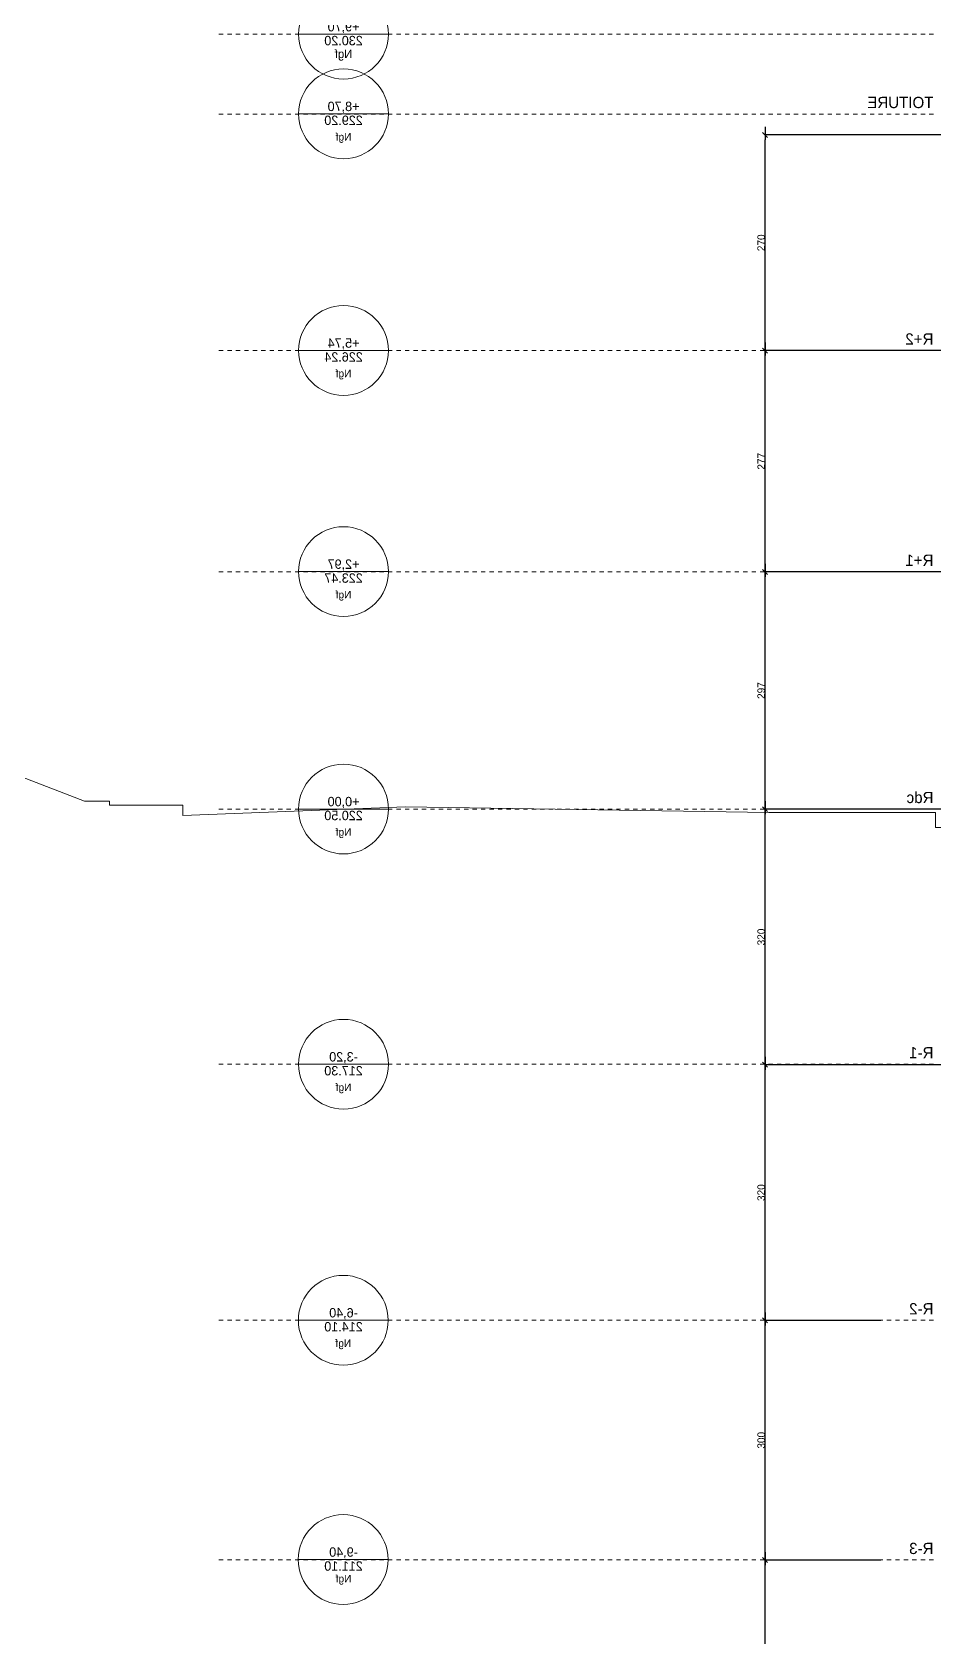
# Model space of a CAD drawing. Header units: centimetres. Extents: x -6341 to 23117, y -10090 to 8065.
# Drawn here: x 2089 to 3217, y -6077 to -4068 of the extents above; entities that cross this region are included whole.
import ezdxf

# ---------------------------------------------------------------- set-up
doc = ezdxf.new("R2010")
doc.units = ezdxf.units.CM
doc.header["$LTSCALE"] = 12.7
doc.header["$PDMODE"] = 1
doc.header["$PDSIZE"] = -2
doc.linetypes.add('VW-01', pattern=[0.83312, 0.41656, -0.41656])
doc.layers.get('0').update_dxf_attribs({"lineweight": 5})
for name, color, linetype, lineweight in [('B Général', 7, 'Continuous', 5), ('C ANNOTATIONS-cotation', 7, 'Continuous', 5), ('C ANNOTATIONS-niveaux', 7, 'Continuous', 5)]:
    doc.layers.add(name, color=color, linetype=linetype, lineweight=lineweight)
doc.styles.add('Arial', font='arial.ttf')
doc.styles.add('Eurostile', font='')
doc.styles.get('Eurostile').set_extended_font_data('Eurostile')
doc.dimstyles.new('100é', dxfattribs={"dimtxt": 30.30306, "dimasz": 6.232178, "dimexe": 0, "dimexo": 25, "dimgap": 1, "dimtad": 1, "dimdec": 1, "dimtxsty": 'Arial', "dimblk": 'VW_SLASH', "dimblk1": 'VW_SLASH', "dimblk2": 'VW_SLASH', "dimcen": 0, "dimdle": 10, "dimse1": 1, "dimse2": 1, "dimazin": 0, "dimtfac": 1, "dimtdec": 1, "dimtix": 1, "dimtmove": 0, "dimatfit": 0, "dimldrblk": 'VW_FILLEDARROW', "dimfxl": 1, "dimfrac": 2, "dimtolj": 1, "dimarcsym": 0})

# ---------------------------------------------------------------- blocks, each defined once
blk = doc.blocks.new('Alti BAT A R-3')
at = {"layer": 'C ANNOTATIONS-niveaux', "color": 7, "linetype": 'Continuous', "lineweight": 5}
blk.add_line((-56.2, 0), (56.2, 0), dxfattribs=at)
blk.add_circle((0, 0), 56.2, dxfattribs=at)
at = {"layer": 'C ANNOTATIONS-niveaux', "color": 7, "attachment_point": 2, "rotation": 0, "line_spacing_factor": 0.894142, "style": 'Eurostile'}
for s, insert, char_height in [('-9,40', (-0.5, 15.3), 11.77), ('211.10', (-0.5, -2.2), 11.77), ('Ngf', (-0.5, -19.2), 9.41)]:
    blk.add_mtext(s, dxfattribs=dict(at, insert=insert, char_height=char_height))
blk = doc.blocks.new('Alti BAT A R-2')
at = {"layer": 'C ANNOTATIONS-niveaux', "color": 7, "linetype": 'Continuous', "lineweight": 5}
blk.add_line((-55.9, 0), (56.6, 0), dxfattribs=at)
blk.add_circle((0.3, 0), 56.2, dxfattribs=at)
at = {"layer": 'C ANNOTATIONS-niveaux', "color": 7, "attachment_point": 2, "rotation": 0, "line_spacing_factor": 0.894142, "style": 'Eurostile'}
for s, insert, char_height in [('-6,40', (0, 15.3), 11.77), ('214.10', (0, -2.2), 11.77), ('Ngf', (0.3, -24), 9.41)]:
    blk.add_mtext(s, dxfattribs=dict(at, insert=insert, char_height=char_height))
blk = doc.blocks.new('Alti BAT A R-1')
at = {"layer": 'C ANNOTATIONS-niveaux', "color": 7, "linetype": 'Continuous', "lineweight": 5}
blk.add_line((-55.9, -9), (56.6, -9), dxfattribs=at)
blk.add_circle((0.3, -9), 56.2, dxfattribs=at)
at = {"layer": 'C ANNOTATIONS-niveaux', "color": 7, "attachment_point": 2, "rotation": 0, "line_spacing_factor": 0.894142, "style": 'Eurostile'}
for s, insert, char_height in [('-3,20', (0.3, 6.2), 11.77), ('217.30', (0.3, -11.2), 11.77), ('Ngf', (0.3, -33.1), 9.41)]:
    blk.add_mtext(s, dxfattribs=dict(at, insert=insert, char_height=char_height))
blk = doc.blocks.new('Alti BAT A RDC')
at = {"layer": 'C ANNOTATIONS-niveaux', "color": 7, "linetype": 'Continuous', "lineweight": 5}
for p, q in [((-55.9, -9), (56.6, -9)), ((-37.2, -9), (37.8, -9))]:
    blk.add_line(p, q, dxfattribs=at)
blk.add_circle((0.3, -9), 56.2, dxfattribs=at)
at = {"layer": 'C ANNOTATIONS-niveaux', "color": 7, "attachment_point": 2, "rotation": 0, "line_spacing_factor": 0.894142, "style": 'Eurostile'}
for s, insert, char_height in [('+0,00', (0.3, 6.2), 11.77), ('220.50', (0.3, -11.2), 11.77), ('Ngf', (0.3, -33.1), 9.41)]:
    blk.add_mtext(s, dxfattribs=dict(at, insert=insert, char_height=char_height))
blk = doc.blocks.new('Alti BAT A R+1')
at = {"layer": 'C ANNOTATIONS-niveaux', "color": 7, "linetype": 'Continuous', "lineweight": 5}
blk.add_line((-55.9, -9), (56.6, -9), dxfattribs=at)
blk.add_circle((0.3, -9), 56.2, dxfattribs=at)
at = {"layer": 'C ANNOTATIONS-niveaux', "color": 7, "attachment_point": 2, "rotation": 0, "line_spacing_factor": 0.894142, "style": 'Eurostile'}
for s, insert, char_height in [('+2,97', (0.3, 6.2), 11.77), ('223.47', (0.3, -11.2), 11.77), ('Ngf', (0.3, -33.1), 9.41)]:
    blk.add_mtext(s, dxfattribs=dict(at, insert=insert, char_height=char_height))
blk = doc.blocks.new('Alti BAT A R+2')
at = {"layer": 'C ANNOTATIONS-niveaux', "color": 7, "linetype": 'Continuous', "lineweight": 5}
blk.add_line((-55.9, -9), (56.6, -9), dxfattribs=at)
blk.add_circle((0.3, -9), 56.2, dxfattribs=at)
at = {"layer": 'C ANNOTATIONS-niveaux', "color": 7, "attachment_point": 2, "rotation": 0, "line_spacing_factor": 0.894142, "style": 'Eurostile'}
for s, insert, char_height in [('+5,74', (0.3, 6.2), 11.77), ('226.24', (0.3, -11.2), 11.77), ('Ngf', (0.3, -33.1), 9.41)]:
    blk.add_mtext(s, dxfattribs=dict(at, insert=insert, char_height=char_height))
blk = doc.blocks.new('Alti BAT A TOITURE')
at = {"layer": 'C ANNOTATIONS-niveaux', "color": 7, "linetype": 'Continuous', "lineweight": 5}
blk.add_line((-55.9, -9), (56.6, -9), dxfattribs=at)
blk.add_circle((0.3, -9), 56.2, dxfattribs=at)
at = {"layer": 'C ANNOTATIONS-niveaux', "color": 7, "attachment_point": 2, "rotation": 0, "line_spacing_factor": 0.894142, "style": 'Eurostile'}
for s, insert, char_height in [('+8,70', (0.3, 6.2), 11.77), ('229.20', (0.3, -11.2), 11.77), ('Ngf', (0.3, -33.1), 9.41)]:
    blk.add_mtext(s, dxfattribs=dict(at, insert=insert, char_height=char_height))
blk = doc.blocks.new('Alti BAT A ACCROTERE')
at = {"layer": 'C ANNOTATIONS-niveaux', "color": 7, "linetype": 'Continuous', "lineweight": 5}
blk.add_line((-55.9, -9), (56.6, -9), dxfattribs=at)
blk.add_circle((0.3, -9), 56.2, dxfattribs=at)
at = {"layer": 'C ANNOTATIONS-niveaux', "color": 7, "attachment_point": 2, "rotation": 0, "line_spacing_factor": 0.894142, "style": 'Eurostile'}
for s, insert, char_height in [('+9,70', (0.3, 6.2), 11.77), ('230.20', (0.3, -11.2), 11.77), ('Ngf', (0.3, -28.5), 10.59)]:
    blk.add_mtext(s, dxfattribs=dict(at, insert=insert, char_height=char_height))
blk = doc.blocks.new('Niveaux bat A')
at = {"layer": 'B Général', "color": 1, "linetype": 'VW-01', "lineweight": 5}
for p, q in [((-465.9, 1479), (430, 1479)), ((-465.9, 1379), (430, 1379)), ((-465.9, 1083), (430, 1083)), ((-465.9, 806), (430, 806)), ((-465.9, 509), (430, 509)), ((-465.9, 189.4), (430, 189.4)), ((-465.9, -131), (430, -131)), ((-465.9, -431), (430, -431))]:
    blk.add_line(p, q, dxfattribs=at)
at = {"layer": 'B Général', "color": 7}
for name, p in [('Alti BAT A ACCROTERE', (272, 1488)), ('Alti BAT A TOITURE', (272, 1388.2)), ('Alti BAT A R+2', (272, 1092)), ('Alti BAT A R+1', (272, 815.2)), ('Alti BAT A RDC', (272, 518)), ('Alti BAT A R-1', (272, 198.5)), ('Alti BAT A R-2', (272.3, -131)), ('Alti BAT A R-3', (272.8, -430.5))]:
    blk.add_blockref(name, p, dxfattribs=at)
at = {"layer": 'B Général', "char_height": 14.12, "attachment_point": 1, "line_spacing_factor": 0.894142, "style": 'Eurostile'}
for s, insert in [('TOITURE', (-465.9, 1400.5)), ('R+2', (-465.9, 1104.5)), ('R+1', (-465.9, 827.5)), ('R-1', (-465.9, 211)), ('R-2', (-465.9, -109.5)), ('R-3', (-465.9, -409.5))]:
    blk.add_mtext(s, dxfattribs=dict(at, insert=insert))
at = {"layer": 'B Général', "insert": (-465.9, 530.5), "char_height": 14.12, "width": 118.315, "attachment_point": 1, "line_spacing_factor": 0.894142, "style": 'Eurostile'}
blk.add_mtext('Rdc ', dxfattribs=at)
blk = doc.blocks.new('VW_SLASH')
at = {"color": 0, "linetype": 'ByBlock', "lineweight": -2}
blk.add_line((1.6, 0), (-1, 0), dxfattribs=at)
at = {"color": 0, "linetype": 'VW-01', "lineweight": 20, "flags": 128}
blk.add_lwpolyline([(0.5, 0.5), (-0.5, -0.5)], dxfattribs=at)
blk = doc.blocks.new('*D1164')
at = {"layer": 'C ANNOTATIONS-cotation', "color": 0, "linetype": 'Continuous', "lineweight": -2, "transparency": 16777216}
for p, q in [((3644, -4196.4), (3006, -4196.4)), ((3006, -4460.1), (3006, -4202.6)), ((3644, -4466.4), (3006, -4466.4))]:
    blk.add_line(p, q, dxfattribs=at)
at = {"layer": 'Defpoints', "color": 0, "transparency": 16777216}
for p in [(3006, -4196.4), (3669, -4196.4), (3669, -4466.4)]:
    blk.add_point(p, dxfattribs=at)
at = {"layer": 'C ANNOTATIONS-cotation', "color": 0, "lineweight": -2, "transparency": 16777216, "xscale": 6.232177734375, "yscale": 6.232177734375, "zscale": 6.232177734375}
for p, rotation in [((3006, -4196.4), 90), ((3006, -4466.4), 270)]:
    blk.add_blockref('VW_SLASH', p, dxfattribs=dict(at, rotation=rotation))
at = {"layer": 'C ANNOTATIONS-cotation', "color": 0, "lineweight": 5, "transparency": 16777216, "insert": (3001.2, -4331.4), "char_height": 9.41, "attachment_point": 5, "rotation": 90, "style": 'Eurostile'}
blk.add_mtext('\\A1;270', dxfattribs=at)
blk = doc.blocks.new('VW_FILLEDARROW')
at = {"linetype": 'Continuous', "lineweight": 0}
blk.add_hatch(color=0, dxfattribs=at).paths.add_polyline_path([(-1.6, 0.43), (0, 0), (-1.6, -0.43)])
at = {"color": 0, "linetype": 'VW-01', "lineweight": 5, "flags": 128}
blk.add_lwpolyline([(-1.6, 0.43), (0, 0), (-1.6, -0.43)], close=True, dxfattribs=at)
blk = doc.blocks.new('*D1165')
at = {"layer": 'C ANNOTATIONS-cotation', "color": 0, "linetype": 'Continuous', "lineweight": -2, "transparency": 16777216}
for p, q in [((3644, -4466.4), (3006, -4466.4)), ((3006, -4737.1), (3006, -4472.6)), ((3657.8, -4743.4), (3006, -4743.4))]:
    blk.add_line(p, q, dxfattribs=at)
at = {"layer": 'Defpoints', "color": 0, "transparency": 16777216}
for p in [(3006, -4466.4), (3669, -4466.4), (3682.8, -4743.4)]:
    blk.add_point(p, dxfattribs=at)
at = {"layer": 'C ANNOTATIONS-cotation', "color": 0, "lineweight": -2, "transparency": 16777216, "xscale": 6.232177734375, "yscale": 6.232177734375, "zscale": 6.232177734375}
for p, rotation in [((3006, -4466.4), 90), ((3006, -4743.4), 270)]:
    blk.add_blockref('VW_SLASH', p, dxfattribs=dict(at, rotation=rotation))
at = {"layer": 'C ANNOTATIONS-cotation', "color": 0, "lineweight": 5, "transparency": 16777216, "insert": (3001.2, -4604.9), "char_height": 9.41, "attachment_point": 5, "rotation": 90, "style": 'Eurostile'}
blk.add_mtext('\\A1;277', dxfattribs=at)
blk = doc.blocks.new('*D1166')
at = {"layer": 'C ANNOTATIONS-cotation', "color": 0, "linetype": 'Continuous', "lineweight": -2, "transparency": 16777216}
for p, q in [((3657.8, -4743.4), (3006, -4743.4)), ((3006, -5034.1), (3006, -4749.6)), ((3270, -5040.4), (3006, -5040.4))]:
    blk.add_line(p, q, dxfattribs=at)
at = {"layer": 'Defpoints', "color": 0, "transparency": 16777216}
for p in [(3006, -4743.4), (3682.8, -4743.4), (3295, -5040.4)]:
    blk.add_point(p, dxfattribs=at)
at = {"layer": 'C ANNOTATIONS-cotation', "color": 0, "lineweight": -2, "transparency": 16777216, "xscale": 6.232177734375, "yscale": 6.232177734375, "zscale": 6.232177734375}
for p, rotation in [((3006, -4743.4), 90), ((3006, -5040.4), 270)]:
    blk.add_blockref('VW_SLASH', p, dxfattribs=dict(at, rotation=rotation))
at = {"layer": 'C ANNOTATIONS-cotation', "color": 0, "lineweight": 5, "transparency": 16777216, "insert": (3001.2, -4891.9), "char_height": 9.41, "attachment_point": 5, "rotation": 90, "style": 'Eurostile'}
blk.add_mtext('\\A1;297', dxfattribs=at)
blk = doc.blocks.new('*D1167')
at = {"layer": 'C ANNOTATIONS-cotation', "color": 0, "linetype": 'Continuous', "lineweight": -2, "transparency": 16777216}
for p, q in [((3270, -5040.4), (3006, -5040.4)), ((3006, -5354.1), (3006, -5046.6)), ((3244.1, -5360.4), (3006, -5360.4))]:
    blk.add_line(p, q, dxfattribs=at)
at = {"layer": 'Defpoints', "color": 0, "transparency": 16777216}
for p in [(3006, -5040.4), (3295, -5040.4), (3269.1, -5360.4)]:
    blk.add_point(p, dxfattribs=at)
at = {"layer": 'C ANNOTATIONS-cotation', "color": 0, "lineweight": -2, "transparency": 16777216, "xscale": 6.232177734375, "yscale": 6.232177734375, "zscale": 6.232177734375}
for p, rotation in [((3006, -5040.4), 90), ((3006, -5360.4), 270)]:
    blk.add_blockref('VW_SLASH', p, dxfattribs=dict(at, rotation=rotation))
at = {"layer": 'C ANNOTATIONS-cotation', "color": 0, "lineweight": 5, "transparency": 16777216, "insert": (3001.2, -5200.4), "char_height": 9.41, "attachment_point": 5, "rotation": 90, "style": 'Eurostile'}
blk.add_mtext('\\A1;320', dxfattribs=at)
blk = doc.blocks.new('*D1168')
at = {"layer": 'C ANNOTATIONS-cotation', "color": 0, "linetype": 'Continuous', "lineweight": -2, "transparency": 16777216}
for p, q in [((3244.1, -5360.4), (3006, -5360.4)), ((3006, -5674.1), (3006, -5366.6)), ((3151, -5680.4), (3006, -5680.4))]:
    blk.add_line(p, q, dxfattribs=at)
at = {"layer": 'Defpoints', "color": 0, "transparency": 16777216}
for p in [(3006, -5360.4), (3269.1, -5360.4), (3176, -5680.4)]:
    blk.add_point(p, dxfattribs=at)
at = {"layer": 'C ANNOTATIONS-cotation', "color": 0, "lineweight": -2, "transparency": 16777216, "xscale": 6.232177734375, "yscale": 6.232177734375, "zscale": 6.232177734375}
for p, rotation in [((3006, -5360.4), 90), ((3006, -5680.4), 270)]:
    blk.add_blockref('VW_SLASH', p, dxfattribs=dict(at, rotation=rotation))
at = {"layer": 'C ANNOTATIONS-cotation', "color": 0, "lineweight": 5, "transparency": 16777216, "insert": (3001.2, -5520.4), "char_height": 9.41, "attachment_point": 5, "rotation": 90, "style": 'Eurostile'}
blk.add_mtext('\\A1;320', dxfattribs=at)
blk = doc.blocks.new('*D1169')
at = {"layer": 'C ANNOTATIONS-cotation', "color": 0, "linetype": 'Continuous', "lineweight": -2, "transparency": 16777216}
for p, q in [((3151, -5680.4), (3006, -5680.4)), ((3006, -5974.1), (3006, -5686.6)), ((3151, -5980.4), (3006, -5980.4))]:
    blk.add_line(p, q, dxfattribs=at)
at = {"layer": 'Defpoints', "color": 0, "transparency": 16777216}
for p in [(3006, -5680.4), (3176, -5680.4), (3176, -5980.4)]:
    blk.add_point(p, dxfattribs=at)
at = {"layer": 'C ANNOTATIONS-cotation', "color": 0, "lineweight": -2, "transparency": 16777216, "xscale": 6.232177734375, "yscale": 6.232177734375, "zscale": 6.232177734375}
for p, rotation in [((3006, -5680.4), 90), ((3006, -5980.4), 270)]:
    blk.add_blockref('VW_SLASH', p, dxfattribs=dict(at, rotation=rotation))
at = {"layer": 'C ANNOTATIONS-cotation', "color": 0, "lineweight": 5, "transparency": 16777216, "insert": (3001.2, -5830.4), "char_height": 9.41, "attachment_point": 5, "rotation": 90, "style": 'Eurostile'}
blk.add_mtext('\\A1;300', dxfattribs=at)
blk = doc.blocks.new('*D1170')
at = {"layer": 'C ANNOTATIONS-cotation', "color": 0, "linetype": 'Continuous', "lineweight": -2, "transparency": 16777216}
for p, q in [((3151, -5980.4), (3006, -5980.4)), ((3006, -6274.1), (3006, -5986.6)), ((5100, -6280.4), (3006, -6280.4))]:
    blk.add_line(p, q, dxfattribs=at)
at = {"layer": 'Defpoints', "color": 0, "transparency": 16777216}
for p in [(3006, -5980.4), (3176, -5980.4), (5125, -6280.4)]:
    blk.add_point(p, dxfattribs=at)
at = {"layer": 'C ANNOTATIONS-cotation', "color": 0, "lineweight": -2, "transparency": 16777216, "xscale": 6.232177734375, "yscale": 6.232177734375, "zscale": 6.232177734375}
for p, rotation in [((3006, -5980.4), 90), ((3006, -6280.4), 270)]:
    blk.add_blockref('VW_SLASH', p, dxfattribs=dict(at, rotation=rotation))
at = {"layer": 'C ANNOTATIONS-cotation', "color": 0, "lineweight": 5, "transparency": 16777216, "insert": (3001.2, -6130.4), "char_height": 9.41, "attachment_point": 5, "rotation": 90, "style": 'Eurostile'}
blk.add_mtext('\\A1;300', dxfattribs=at)

msp = doc.modelspace()

# ---------------------------------------------------------------- linework, layer by layer
at = {"layer": 'B Général', "color": 7, "linetype": 'Continuous', "lineweight": 5, "flags": 128}
msp.add_lwpolyline([(11940.45, -6912.37), (7066.48, -6912.37), (7066.48, -6607.37), (5002.97, -6607.37), (5002.97, -6090.37), (4730.64, -6090.37), (4730.64, -6000.37), (3244.06, -6000.37), (3244.06, -5090.37), (3244.06, -5063.37), (3219.37, -5063.37), (3219.37, -5044.37), (3010.64, -5044.37), (2555.9, -5037.37), (2277.45, -5048.37), (2277.45, -5035.37), (2185.52, -5035.37), (2185.52, -5030.37), (2154.32, -5030.37), (1449.97, -4758.37)], dxfattribs=at)

# ---------------------------------------------------------------- block references
at = {"layer": 'C ANNOTATIONS-cotation', "color": 7, "xscale": -1}
msp.add_blockref('Niveaux bat A', (2750.84, -5549.2), dxfattribs=at)

# ---------------------------------------------------------------- dimensions: what is measured, and where the dimension line sits
at = {"layer": 'C ANNOTATIONS-cotation', "color": 7, "linetype": 'Continuous', "lineweight": 5}
for base, p1, p2, picture, middle in [((3006, -4196.37), (3669, -4466.37), (3669, -4196.37), '*D1164', (3001.19, -4331.37)), ((3006, -4466.37), (3682.75, -4743.37), (3669, -4466.37), '*D1165', (3001.19, -4604.87)), ((3006, -4743.37), (3295, -5040.37), (3682.75, -4743.37), '*D1166', (3001.19, -4891.87)), ((3006, -5040.37), (3269.06, -5360.37), (3295, -5040.37), '*D1167', (3001.19, -5200.37)), ((3006, -5360.37), (3176, -5680.37), (3269.06, -5360.37), '*D1168', (3001.19, -5520.37)), ((3006, -5680.37), (3176, -5980.37), (3176, -5680.37), '*D1169', (3001.19, -5830.37)), ((3006, -5980.37), (5125, -6280.37), (3176, -5980.37), '*D1170', (3001.19, -6130.37))]:
    dim = msp.add_linear_dim(base=base, p1=p1, p2=p2, angle=270, dimstyle='100é', override={"dimtxt": 9.412001, "dimgap": 0.1, "dimpost": '<>', "dimtxsty": 'Eurostile', "dimse1": 0, "dimse2": 0, "dimtmove": 1}, dxfattribs=at)
    dim.commit()
    dim.dimension.update_dxf_attribs({"geometry": picture, "text_midpoint": middle})

doc.saveas('drawing.dxf')
